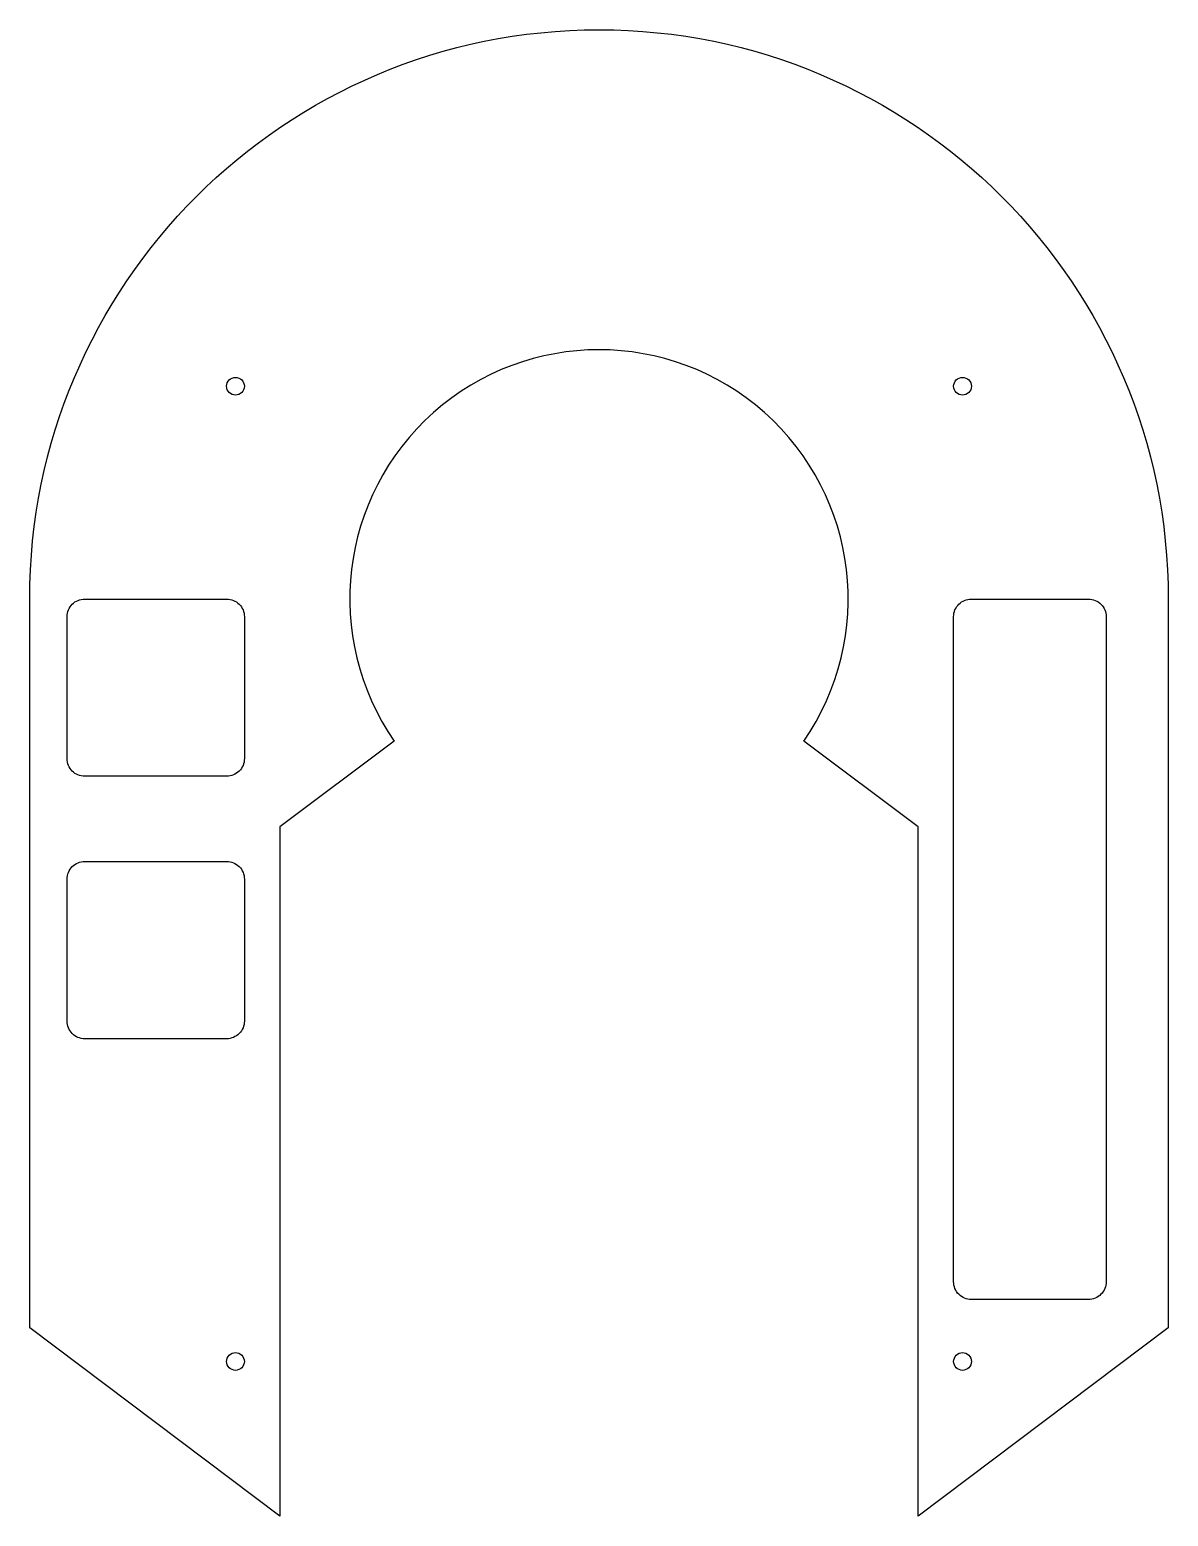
# Model space of a CAD drawing. Header units: millimetres. Extents: x -102 to 102, y -250 to 16.
import ezdxf

# ---------------------------------------------------------------- set-up
doc = ezdxf.new("R2010")
doc.units = ezdxf.units.MM
doc.header["$MEASUREMENT"] = 0

msp = doc.modelspace()

# ---------------------------------------------------------------- linework, layer by layer
for points in [[(57.15, -126.9), (36.65, -111.55, 1.912691), (-36.65, -111.55), (-57.15, -126.9), (-57.15, -250.32), (-101.93, -216.58), (-101.93, -86.08, -1), (101.93, -86.08), (101.93, -216.58), (57.15, -250.32)], [(-66.67, -86.08, -0.414214), (-63.5, -89.25), (-63.5, -114.65, -0.414214), (-66.67, -117.83), (-92.07, -117.83, -0.414214), (-95.25, -114.65), (-95.25, -89.25, -0.414214), (-92.07, -86.08)], [(63.5, -89.25, -0.414214), (66.68, -86.08), (87.64, -86.08, -0.414214), (90.81, -89.25), (90.81, -208.33, -0.414214), (87.64, -211.51), (66.68, -211.51, -0.414214), (63.5, -208.33)], [(-95.25, -136.24, -0.414214), (-92.07, -133.07), (-66.67, -133.07, -0.414214), (-63.5, -136.24), (-63.5, -161.64, -0.414214), (-66.67, -164.82), (-92.07, -164.82, -0.414214), (-95.25, -161.64)]]:
    msp.add_lwpolyline(points, format="xyb", close=True)
for centre in [(-65.09, -47.98), (65.09, -47.98), (-65.09, -222.6), (65.09, -222.6)]:
    msp.add_circle(centre, 1.59)

doc.saveas('drawing.dxf')
